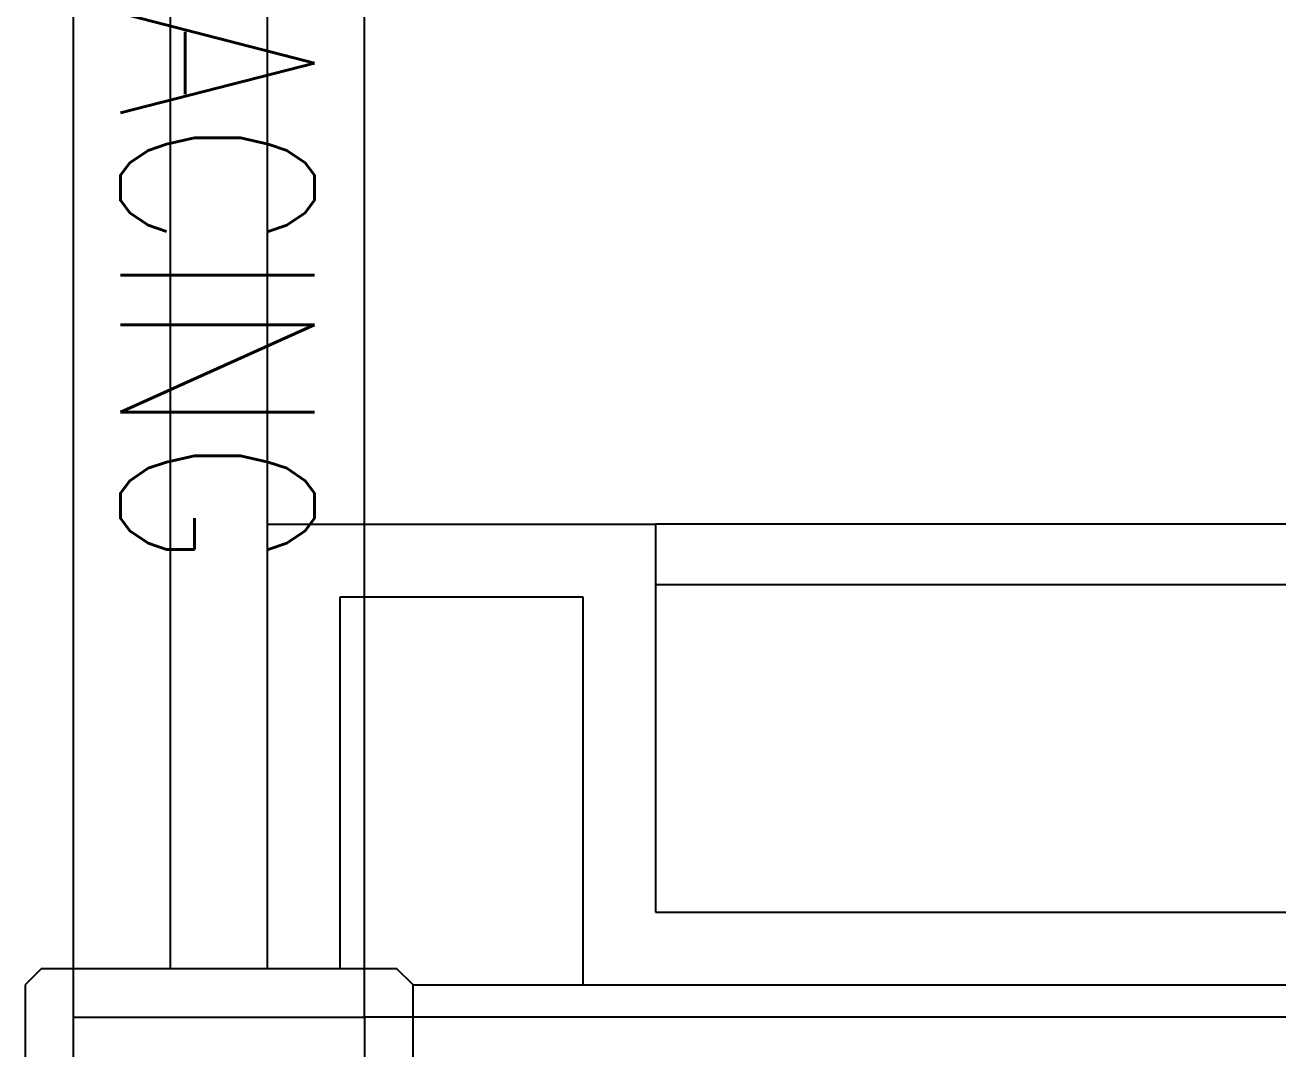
# Model space of a CAD drawing. Extents: x -13345 to 10098, y -1643 to 9113.
# Drawn here: x 6666.1 to 6743.6, y 2533.8 to 2597.2 of the extents above; entities that cross this region are included whole.
import ezdxf
from ezdxf.enums import TextEntityAlignment as Align

# ---------------------------------------------------------------- set-up
doc = ezdxf.new("R2010")
doc.units = 0
doc.header["$LTSCALE"] = 192
doc.header["$MEASUREMENT"] = 0
doc.linetypes.add('DASHED', pattern=[0.75, 0.5, -0.25])
doc.layers.get('0').update_dxf_attribs({"linetype": 'CONTINUOUS'})
for name, color, linetype in [('ARCH-FEATURES', 2, 'CONTINUOUS'), ('ARCH-WALLS-INTERIOR', 1, 'CONTINUOUS'), ('STRUCTURAL-BRACING', 1, 'DASHED'), ('STRUCTURAL-COLUMNS', 3, 'CONTINUOUS')]:
    doc.layers.add(name, color=color, linetype=linetype)
doc.styles.add('SIMPLEX', font='SIMPLEX.shx', dxfattribs={"width": 0.75})

# ---------------------------------------------------------------- blocks, each defined once
blk = doc.blocks.new('UNITSQUARE')
for p, q in [((1, 1), (0, 1)), ((0, 1), (0, 0)), ((1, 0), (1, 1)), ((0, 0), (1, 0))]:
    blk.add_line(p, q)
blk = doc.blocks.new('A$C1467163B')
at = {"layer": 'STRUCTURAL-BRACING', "ltscale": 10}
for p, q in [((-18, 342), (-18, 0)), ((0, 342), (0, 0))]:
    blk.add_line(p, q, dxfattribs=at)
at = {"layer": 'STRUCTURAL-BRACING', "style": 'SIMPLEX', "width": 0.75}
blk.add_text('BRACING', height=12, rotation=90, dxfattribs=at).set_placement((-8.901, 288.76), align=Align.MIDDLE_CENTER)
blk = doc.blocks.new('24X24COL')
blk.add_lwpolyline([(5059.803, 287.212), (5059.803, 265.212), (5060.803, 264.212), (5082.803, 264.212), (5083.803, 265.212), (5083.803, 287.212), (5082.803, 288.212), (5060.803, 288.212)], close=True)

msp = doc.modelspace()

# ---------------------------------------------------------------- linework, layer by layer
at = {"layer": 'ARCH-FEATURES'}
for points in [[(6934.069, 2566.277), (6705.069, 2566.277)], [(6934.069, 2562.527), (6705.069, 2562.527)]]:
    msp.add_lwpolyline(points, dxfattribs=at)
at = {"layer": 'ARCH-WALLS-INTERIOR'}
for p, q in [((6675.069, 2538.777), (6675.069, 2874.777)), ((6681.069, 2538.777), (6681.069, 2756.027)), ((6681.069, 2566.277), (6705.069, 2566.277)), ((6705.069, 2566.277), (6705.069, 2542.277)), ((6685.569, 2538.777), (6685.569, 2561.777)), ((6685.569, 2561.777), (6700.569, 2561.777)), ((6700.569, 2561.777), (6700.569, 2537.777)), ((6705.069, 2542.277), (6934.069, 2542.277)), ((6690.069, 2537.777), (7026.069, 2537.777)), ((6700.569, 2537.777), (6743.569, 2537.777)), ((6700.569, 2537.777), (6743.569, 2537.777))]:
    msp.add_line(p, q, dxfattribs=at)

# ---------------------------------------------------------------- block references
at = {"layer": 'STRUCTURAL-BRACING'}
for p, rotation in [((6669.069, 2877.777), 180), ((6687.069, 2517.777), 270)]:
    msp.add_blockref('A$C1467163B', p, dxfattribs=dict(at, rotation=rotation))
at = {"layer": 'STRUCTURAL-COLUMNS'}
msp.add_blockref('24X24COL', (1606.266, 2250.564), dxfattribs=at)
at = {"layer": 'STRUCTURAL-COLUMNS', "xscale": 18, "yscale": -18, "zscale": 12}
msp.add_blockref('UNITSQUARE', (6669.069, 2535.777), dxfattribs=at)

doc.saveas('drawing.dxf')
